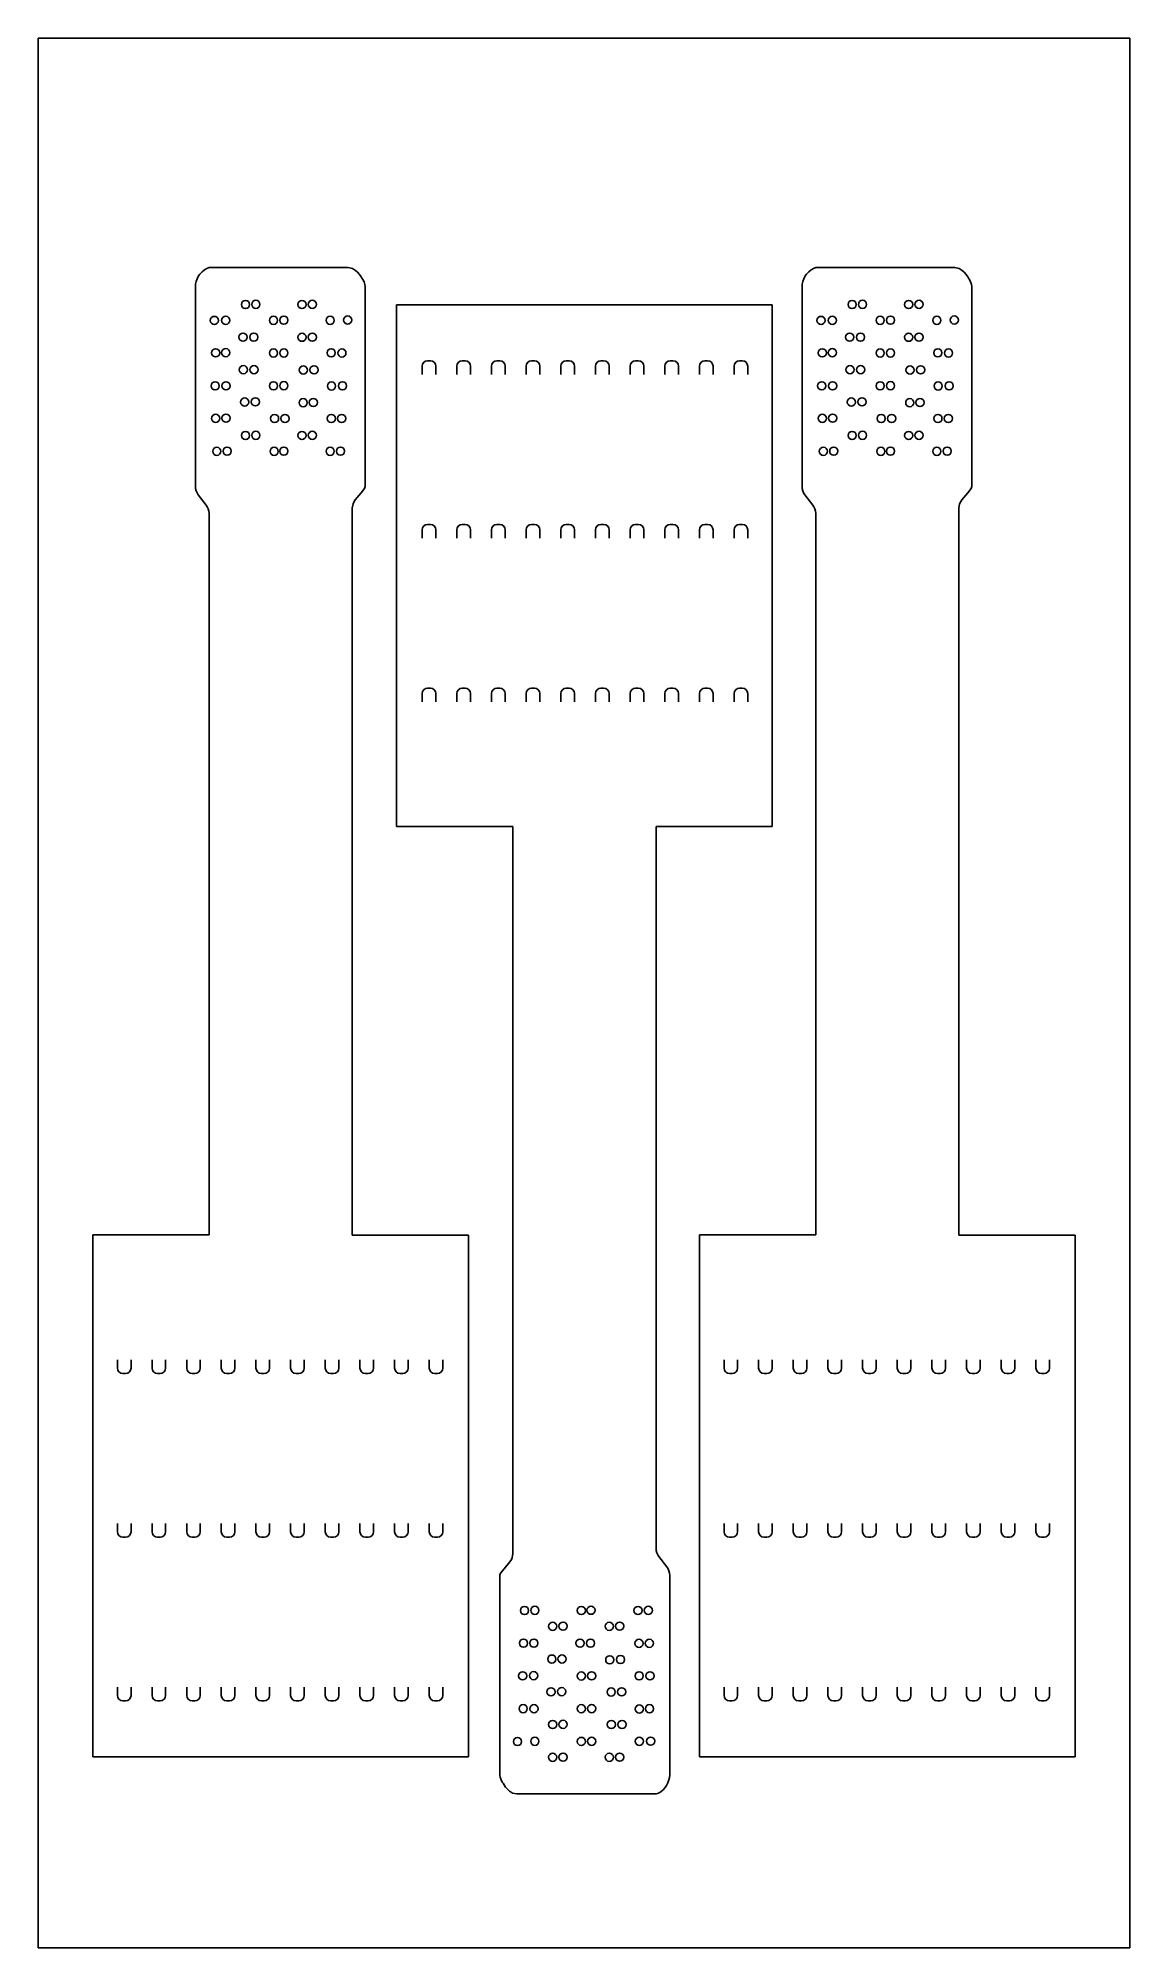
# Model space of a CAD drawing. Header units: inches. Extents: x 5.1 to 45.1, y 5 to 75.
import ezdxf

# ---------------------------------------------------------------- set-up
doc = ezdxf.new("R2010")
doc.units = ezdxf.units.IN
doc.header["$MEASUREMENT"] = 0
doc.layers.add('Outline', color=32, linetype='Continuous')

msp = doc.modelspace()

# ---------------------------------------------------------------- linework, layer by layer
at = {"layer": 'Outline'}
for p, q in [((5.079, 5.014), (5.079, 75.014)), ((5.079, 75.014), (45.079, 75.014)), ((45.079, 75.014), (5.079, 75.014)), ((5.079, 75.014), (45.079, 75.014)), ((45.079, 75.014), (45.079, 5.014)), ((45.079, 75.014), (45.079, 5.014)), ((45.079, 5.014), (45.079, 75.014)), ((11.084, 66.447), (11.168, 66.52)), ((11.168, 66.52), (11.253, 66.577)), ((11.253, 66.577), (11.339, 66.602)), ((11.339, 66.602), (16.439, 66.602)), ((16.439, 66.602), (16.596, 66.569)), ((16.596, 66.569), (16.707, 66.504)), ((16.707, 66.504), (16.78, 66.431)), ((33.314, 66.447), (33.398, 66.52)), ((33.398, 66.52), (33.483, 66.577)), ((33.483, 66.577), (33.569, 66.602)), ((33.569, 66.602), (38.669, 66.602)), ((38.669, 66.602), (38.826, 66.569)), ((38.826, 66.569), (38.937, 66.504)), ((38.937, 66.504), (39.01, 66.431)), ((10.839, 65.914), (10.846, 65.998)), ((10.839, 58.584), (10.839, 65.914)), ((10.846, 65.998), (10.871, 66.09)), ((10.871, 66.09), (10.906, 66.195)), ((10.906, 66.195), (10.958, 66.298)), ((10.958, 66.298), (11.007, 66.36)), ((11.007, 66.36), (11.084, 66.447)), ((16.78, 66.431), (16.851, 66.352)), ((16.851, 66.352), (16.909, 66.262)), ((16.909, 66.262), (16.942, 66.212)), ((16.942, 66.212), (16.974, 66.164)), ((16.974, 66.164), (17.017, 66.081)), ((17.017, 66.081), (17.053, 65.985)), ((17.053, 65.985), (17.063, 65.914)), ((17.063, 65.914), (17.063, 58.584)), ((33.069, 65.914), (33.076, 65.998)), ((33.069, 58.584), (33.069, 65.914)), ((33.076, 65.998), (33.101, 66.09)), ((33.101, 66.09), (33.136, 66.195)), ((33.136, 66.195), (33.188, 66.298)), ((33.188, 66.298), (33.237, 66.36)), ((33.237, 66.36), (33.314, 66.447)), ((39.01, 66.431), (39.081, 66.352)), ((39.081, 66.352), (39.139, 66.262)), ((39.139, 66.262), (39.172, 66.212)), ((39.172, 66.212), (39.204, 66.164)), ((39.204, 66.164), (39.247, 66.081)), ((39.247, 66.081), (39.283, 65.985)), ((39.283, 65.985), (39.293, 65.914)), ((39.293, 65.914), (39.293, 58.584)), ((18.209, 46.122), (18.209, 65.242)), ((18.209, 65.242), (31.979, 65.241)), ((31.979, 65.241), (31.979, 46.112)), ((19.399, 63.191), (19.349, 63.191)), ((19.449, 63.191), (19.399, 63.191)), ((20.669, 63.191), (20.619, 63.191)), ((20.719, 63.191), (20.669, 63.191)), ((21.939, 63.191), (21.889, 63.191)), ((21.989, 63.191), (21.939, 63.191)), ((23.209, 63.191), (23.159, 63.191)), ((23.259, 63.191), (23.209, 63.191)), ((24.479, 63.191), (24.429, 63.191)), ((24.529, 63.191), (24.479, 63.191)), ((25.749, 63.191), (25.699, 63.191)), ((25.799, 63.191), (25.749, 63.191)), ((27.019, 63.191), (26.969, 63.191)), ((27.069, 63.191), (27.019, 63.191)), ((28.289, 63.191), (28.239, 63.191)), ((28.339, 63.191), (28.289, 63.191)), ((29.559, 63.191), (29.509, 63.191)), ((29.609, 63.191), (29.559, 63.191)), ((30.829, 63.191), (30.779, 63.191)), ((30.879, 63.191), (30.829, 63.191)), ((19.149, 62.991), (19.149, 62.691)), ((19.649, 62.691), (19.649, 62.991)), ((20.419, 62.991), (20.419, 62.691)), ((20.919, 62.691), (20.919, 62.991)), ((21.689, 62.991), (21.689, 62.691)), ((22.189, 62.691), (22.189, 62.991)), ((22.959, 62.991), (22.959, 62.691)), ((23.459, 62.691), (23.459, 62.991)), ((24.229, 62.991), (24.229, 62.691)), ((24.729, 62.691), (24.729, 62.991)), ((25.499, 62.991), (25.499, 62.691)), ((25.999, 62.691), (25.999, 62.991)), ((26.769, 62.991), (26.769, 62.691)), ((27.269, 62.691), (27.269, 62.991)), ((28.039, 62.991), (28.039, 62.691)), ((28.539, 62.691), (28.539, 62.991)), ((29.309, 62.991), (29.309, 62.691)), ((29.809, 62.691), (29.809, 62.991)), ((30.579, 62.991), (30.579, 62.691)), ((31.079, 62.691), (31.079, 62.991)), ((10.845, 58.503), (10.839, 58.584)), ((10.865, 58.423), (10.845, 58.503)), ((10.898, 58.347), (10.865, 58.423)), ((10.943, 58.279), (10.898, 58.347)), ((11.235, 57.898), (10.943, 58.279)), ((16.909, 58.348), (16.693, 58.093)), ((17.037, 58.512), (16.909, 58.348)), ((17.063, 58.584), (17.037, 58.512)), ((33.075, 58.503), (33.069, 58.584)), ((33.095, 58.423), (33.075, 58.503)), ((33.128, 58.347), (33.095, 58.423)), ((33.173, 58.279), (33.128, 58.347)), ((33.465, 57.898), (33.173, 58.279)), ((39.139, 58.348), (38.923, 58.093)), ((39.267, 58.512), (39.139, 58.348)), ((39.293, 58.584), (39.267, 58.512)), ((11.275, 57.837), (11.235, 57.898)), ((11.31, 57.759), (11.275, 57.837)), ((11.332, 57.679), (11.31, 57.759)), ((11.339, 57.594), (11.332, 57.679)), ((11.339, 31.143), (11.339, 57.594)), ((16.614, 57.945), (16.589, 57.789)), ((16.589, 57.789), (16.589, 31.133)), ((16.639, 58.006), (16.614, 57.945)), ((16.693, 58.093), (16.639, 58.006)), ((33.505, 57.837), (33.465, 57.898)), ((33.54, 57.759), (33.505, 57.837)), ((33.562, 57.679), (33.54, 57.759)), ((33.569, 57.594), (33.562, 57.679)), ((33.569, 31.143), (33.569, 57.594)), ((38.844, 57.945), (38.819, 57.789)), ((38.819, 57.789), (38.819, 31.133)), ((38.869, 58.006), (38.844, 57.945)), ((38.923, 58.093), (38.869, 58.006)), ((19.149, 56.991), (19.149, 56.691)), ((19.399, 57.191), (19.349, 57.191)), ((19.449, 57.191), (19.399, 57.191)), ((19.649, 56.691), (19.649, 56.991)), ((20.419, 56.991), (20.419, 56.691)), ((20.669, 57.191), (20.619, 57.191)), ((20.719, 57.191), (20.669, 57.191)), ((20.919, 56.691), (20.919, 56.991)), ((21.689, 56.991), (21.689, 56.691)), ((21.939, 57.191), (21.889, 57.191)), ((21.989, 57.191), (21.939, 57.191)), ((22.189, 56.691), (22.189, 56.991)), ((22.959, 56.991), (22.959, 56.691)), ((23.209, 57.191), (23.159, 57.191)), ((23.259, 57.191), (23.209, 57.191)), ((23.459, 56.691), (23.459, 56.991)), ((24.229, 56.991), (24.229, 56.691)), ((24.479, 57.191), (24.429, 57.191)), ((24.529, 57.191), (24.479, 57.191)), ((24.729, 56.691), (24.729, 56.991)), ((25.499, 56.991), (25.499, 56.691)), ((25.749, 57.191), (25.699, 57.191)), ((25.799, 57.191), (25.749, 57.191)), ((25.999, 56.691), (25.999, 56.991)), ((26.769, 56.991), (26.769, 56.691)), ((27.019, 57.191), (26.969, 57.191)), ((27.069, 57.191), (27.019, 57.191)), ((27.269, 56.691), (27.269, 56.991)), ((28.039, 56.991), (28.039, 56.691)), ((28.289, 57.191), (28.239, 57.191)), ((28.339, 57.191), (28.289, 57.191)), ((28.539, 56.691), (28.539, 56.991)), ((29.309, 56.991), (29.309, 56.691)), ((29.559, 57.191), (29.509, 57.191)), ((29.609, 57.191), (29.559, 57.191)), ((29.809, 56.691), (29.809, 56.991)), ((30.579, 56.991), (30.579, 56.691)), ((30.829, 57.191), (30.779, 57.191)), ((30.879, 57.191), (30.829, 57.191)), ((31.079, 56.691), (31.079, 56.991)), ((19.399, 51.191), (19.349, 51.191)), ((19.449, 51.191), (19.399, 51.191)), ((20.669, 51.191), (20.619, 51.191)), ((20.719, 51.191), (20.669, 51.191)), ((21.939, 51.191), (21.889, 51.191)), ((21.989, 51.191), (21.939, 51.191)), ((23.209, 51.191), (23.159, 51.191)), ((23.259, 51.191), (23.209, 51.191)), ((24.479, 51.191), (24.429, 51.191)), ((24.529, 51.191), (24.479, 51.191)), ((25.749, 51.191), (25.699, 51.191)), ((25.799, 51.191), (25.749, 51.191)), ((27.019, 51.191), (26.969, 51.191)), ((27.069, 51.191), (27.019, 51.191)), ((28.289, 51.191), (28.239, 51.191)), ((28.339, 51.191), (28.289, 51.191)), ((29.559, 51.191), (29.509, 51.191)), ((29.609, 51.191), (29.559, 51.191)), ((30.829, 51.191), (30.779, 51.191)), ((30.879, 51.191), (30.829, 51.191)), ((19.149, 50.991), (19.149, 50.691)), ((19.649, 50.691), (19.649, 50.991)), ((20.419, 50.991), (20.419, 50.691)), ((20.919, 50.691), (20.919, 50.991)), ((21.689, 50.991), (21.689, 50.691)), ((22.189, 50.691), (22.189, 50.991)), ((22.959, 50.991), (22.959, 50.691)), ((23.459, 50.691), (23.459, 50.991)), ((24.229, 50.991), (24.229, 50.691)), ((24.729, 50.691), (24.729, 50.991)), ((25.499, 50.991), (25.499, 50.691)), ((25.999, 50.691), (25.999, 50.991)), ((26.769, 50.991), (26.769, 50.691)), ((27.269, 50.691), (27.269, 50.991)), ((28.039, 50.991), (28.039, 50.691)), ((28.539, 50.691), (28.539, 50.991)), ((29.309, 50.991), (29.309, 50.691)), ((29.809, 50.691), (29.809, 50.991)), ((30.579, 50.991), (30.579, 50.691)), ((31.079, 50.691), (31.079, 50.991)), ((22.469, 46.122), (18.209, 46.122)), ((22.469, 19.467), (22.469, 46.122)), ((31.979, 46.112), (27.719, 46.112)), ((27.719, 46.112), (27.719, 19.662)), ((7.079, 12.014), (7.079, 31.143)), ((7.079, 31.143), (11.339, 31.143)), ((16.589, 31.133), (20.849, 31.133)), ((20.849, 31.133), (20.849, 12.013)), ((29.309, 12.014), (29.309, 31.143)), ((29.309, 31.143), (33.569, 31.143)), ((38.819, 31.133), (43.079, 31.133)), ((43.079, 31.133), (43.079, 12.013)), ((7.979, 26.564), (7.979, 26.264)), ((8.179, 26.064), (8.229, 26.064)), ((8.229, 26.064), (8.279, 26.064)), ((8.479, 26.264), (8.479, 26.564)), ((9.249, 26.564), (9.249, 26.264)), ((9.449, 26.064), (9.499, 26.064)), ((9.499, 26.064), (9.549, 26.064)), ((9.749, 26.264), (9.749, 26.564)), ((10.519, 26.564), (10.519, 26.264)), ((10.719, 26.064), (10.769, 26.064)), ((10.769, 26.064), (10.819, 26.064)), ((11.019, 26.264), (11.019, 26.564)), ((11.789, 26.564), (11.789, 26.264)), ((11.989, 26.064), (12.039, 26.064)), ((12.039, 26.064), (12.089, 26.064)), ((12.289, 26.264), (12.289, 26.564)), ((13.059, 26.564), (13.059, 26.264)), ((13.259, 26.064), (13.309, 26.064)), ((13.309, 26.064), (13.359, 26.064)), ((13.559, 26.264), (13.559, 26.564)), ((14.329, 26.564), (14.329, 26.264)), ((14.529, 26.064), (14.579, 26.064)), ((14.579, 26.064), (14.629, 26.064)), ((14.829, 26.264), (14.829, 26.564)), ((15.599, 26.564), (15.599, 26.264)), ((15.799, 26.064), (15.849, 26.064)), ((15.849, 26.064), (15.899, 26.064)), ((16.099, 26.264), (16.099, 26.564)), ((16.869, 26.564), (16.869, 26.264)), ((17.069, 26.064), (17.119, 26.064)), ((17.119, 26.064), (17.169, 26.064)), ((17.369, 26.264), (17.369, 26.564)), ((18.139, 26.564), (18.139, 26.264)), ((18.339, 26.064), (18.389, 26.064)), ((18.389, 26.064), (18.439, 26.064)), ((18.639, 26.264), (18.639, 26.564)), ((19.409, 26.564), (19.409, 26.264)), ((19.609, 26.064), (19.659, 26.064)), ((19.659, 26.064), (19.709, 26.064)), ((19.909, 26.264), (19.909, 26.564)), ((30.209, 26.564), (30.209, 26.264)), ((30.409, 26.064), (30.459, 26.064)), ((30.459, 26.064), (30.509, 26.064)), ((30.709, 26.264), (30.709, 26.564)), ((31.479, 26.564), (31.479, 26.264)), ((31.679, 26.064), (31.729, 26.064)), ((31.729, 26.064), (31.779, 26.064)), ((31.979, 26.264), (31.979, 26.564)), ((32.749, 26.564), (32.749, 26.264)), ((32.949, 26.064), (32.999, 26.064)), ((32.999, 26.064), (33.049, 26.064)), ((33.249, 26.264), (33.249, 26.564)), ((34.019, 26.564), (34.019, 26.264)), ((34.219, 26.064), (34.269, 26.064)), ((34.269, 26.064), (34.319, 26.064)), ((34.519, 26.264), (34.519, 26.564)), ((35.289, 26.564), (35.289, 26.264)), ((35.489, 26.064), (35.539, 26.064)), ((35.539, 26.064), (35.589, 26.064)), ((35.789, 26.264), (35.789, 26.564)), ((36.559, 26.564), (36.559, 26.264)), ((36.759, 26.064), (36.809, 26.064)), ((36.809, 26.064), (36.859, 26.064)), ((37.059, 26.264), (37.059, 26.564)), ((37.829, 26.564), (37.829, 26.264)), ((38.029, 26.064), (38.079, 26.064)), ((38.079, 26.064), (38.129, 26.064)), ((38.329, 26.264), (38.329, 26.564)), ((39.099, 26.564), (39.099, 26.264)), ((39.299, 26.064), (39.349, 26.064)), ((39.349, 26.064), (39.399, 26.064)), ((39.599, 26.264), (39.599, 26.564)), ((40.369, 26.564), (40.369, 26.264)), ((40.569, 26.064), (40.619, 26.064)), ((40.619, 26.064), (40.669, 26.064)), ((40.869, 26.264), (40.869, 26.564)), ((41.639, 26.564), (41.639, 26.264)), ((41.839, 26.064), (41.889, 26.064)), ((41.889, 26.064), (41.939, 26.064)), ((42.139, 26.264), (42.139, 26.564)), ((7.979, 20.564), (7.979, 20.264)), ((8.479, 20.264), (8.479, 20.564)), ((9.249, 20.564), (9.249, 20.264)), ((9.749, 20.264), (9.749, 20.564)), ((10.519, 20.564), (10.519, 20.264)), ((11.019, 20.264), (11.019, 20.564)), ((11.789, 20.564), (11.789, 20.264)), ((12.289, 20.264), (12.289, 20.564)), ((13.059, 20.564), (13.059, 20.264)), ((13.559, 20.264), (13.559, 20.564)), ((14.329, 20.564), (14.329, 20.264)), ((14.829, 20.264), (14.829, 20.564)), ((15.599, 20.564), (15.599, 20.264)), ((16.099, 20.264), (16.099, 20.564)), ((16.869, 20.564), (16.869, 20.264)), ((17.369, 20.264), (17.369, 20.564)), ((18.139, 20.564), (18.139, 20.264)), ((18.639, 20.264), (18.639, 20.564)), ((19.409, 20.564), (19.409, 20.264)), ((19.909, 20.264), (19.909, 20.564)), ((30.209, 20.564), (30.209, 20.264)), ((30.709, 20.264), (30.709, 20.564)), ((31.479, 20.564), (31.479, 20.264)), ((31.979, 20.264), (31.979, 20.564)), ((32.749, 20.564), (32.749, 20.264)), ((33.249, 20.264), (33.249, 20.564)), ((34.019, 20.564), (34.019, 20.264)), ((34.519, 20.264), (34.519, 20.564)), ((35.289, 20.564), (35.289, 20.264)), ((35.789, 20.264), (35.789, 20.564)), ((36.559, 20.564), (36.559, 20.264)), ((37.059, 20.264), (37.059, 20.564)), ((37.829, 20.564), (37.829, 20.264)), ((38.329, 20.264), (38.329, 20.564)), ((39.099, 20.564), (39.099, 20.264)), ((39.599, 20.264), (39.599, 20.564)), ((40.369, 20.564), (40.369, 20.264)), ((40.869, 20.264), (40.869, 20.564)), ((41.639, 20.564), (41.639, 20.264)), ((42.139, 20.264), (42.139, 20.564)), ((8.179, 20.064), (8.229, 20.064)), ((8.229, 20.064), (8.279, 20.064)), ((9.449, 20.064), (9.499, 20.064)), ((9.499, 20.064), (9.549, 20.064)), ((10.719, 20.064), (10.769, 20.064)), ((10.769, 20.064), (10.819, 20.064)), ((11.989, 20.064), (12.039, 20.064)), ((12.039, 20.064), (12.089, 20.064)), ((13.259, 20.064), (13.309, 20.064)), ((13.309, 20.064), (13.359, 20.064)), ((14.529, 20.064), (14.579, 20.064)), ((14.579, 20.064), (14.629, 20.064)), ((15.799, 20.064), (15.849, 20.064)), ((15.849, 20.064), (15.899, 20.064)), ((17.069, 20.064), (17.119, 20.064)), ((17.119, 20.064), (17.169, 20.064)), ((18.339, 20.064), (18.389, 20.064)), ((18.389, 20.064), (18.439, 20.064)), ((19.609, 20.064), (19.659, 20.064)), ((19.659, 20.064), (19.709, 20.064)), ((27.719, 19.662), (27.726, 19.577)), ((30.409, 20.064), (30.459, 20.064)), ((30.459, 20.064), (30.509, 20.064)), ((31.679, 20.064), (31.729, 20.064)), ((31.729, 20.064), (31.779, 20.064)), ((32.949, 20.064), (32.999, 20.064)), ((32.999, 20.064), (33.049, 20.064)), ((34.219, 20.064), (34.269, 20.064)), ((34.269, 20.064), (34.319, 20.064)), ((35.489, 20.064), (35.539, 20.064)), ((35.539, 20.064), (35.589, 20.064)), ((36.759, 20.064), (36.809, 20.064)), ((36.809, 20.064), (36.859, 20.064)), ((38.029, 20.064), (38.079, 20.064)), ((38.079, 20.064), (38.129, 20.064)), ((39.299, 20.064), (39.349, 20.064)), ((39.349, 20.064), (39.399, 20.064)), ((40.569, 20.064), (40.619, 20.064)), ((40.619, 20.064), (40.669, 20.064)), ((41.839, 20.064), (41.889, 20.064)), ((41.889, 20.064), (41.939, 20.064)), ((22.021, 18.743), (22.149, 18.907)), ((22.149, 18.907), (22.365, 19.162)), ((22.365, 19.162), (22.419, 19.249)), ((22.419, 19.249), (22.444, 19.31)), ((22.444, 19.31), (22.469, 19.467)), ((27.726, 19.577), (27.747, 19.496)), ((27.747, 19.496), (27.783, 19.418)), ((27.783, 19.418), (27.823, 19.357)), ((27.823, 19.357), (28.115, 18.976)), ((28.115, 18.976), (28.16, 18.908)), ((28.16, 18.908), (28.192, 18.832)), ((21.995, 18.671), (22.021, 18.743)), ((21.995, 11.342), (21.995, 18.671)), ((28.192, 18.832), (28.213, 18.752)), ((28.213, 18.752), (28.219, 18.671)), ((28.219, 18.671), (28.219, 11.342)), ((7.979, 14.564), (7.979, 14.264)), ((8.179, 14.064), (8.229, 14.064)), ((8.229, 14.064), (8.279, 14.064)), ((8.479, 14.264), (8.479, 14.564)), ((9.249, 14.564), (9.249, 14.264)), ((9.449, 14.064), (9.499, 14.064)), ((9.499, 14.064), (9.549, 14.064)), ((9.749, 14.264), (9.749, 14.564)), ((10.519, 14.564), (10.519, 14.264)), ((10.719, 14.064), (10.769, 14.064)), ((10.769, 14.064), (10.819, 14.064)), ((11.019, 14.264), (11.019, 14.564)), ((11.789, 14.564), (11.789, 14.264)), ((11.989, 14.064), (12.039, 14.064)), ((12.039, 14.064), (12.089, 14.064)), ((12.289, 14.264), (12.289, 14.564)), ((13.059, 14.564), (13.059, 14.264)), ((13.259, 14.064), (13.309, 14.064)), ((13.309, 14.064), (13.359, 14.064)), ((13.559, 14.264), (13.559, 14.564)), ((14.329, 14.564), (14.329, 14.264)), ((14.529, 14.064), (14.579, 14.064)), ((14.579, 14.064), (14.629, 14.064)), ((14.829, 14.264), (14.829, 14.564)), ((15.599, 14.564), (15.599, 14.264)), ((15.799, 14.064), (15.849, 14.064)), ((15.849, 14.064), (15.899, 14.064)), ((16.099, 14.264), (16.099, 14.564)), ((16.869, 14.564), (16.869, 14.264)), ((17.069, 14.064), (17.119, 14.064)), ((17.119, 14.064), (17.169, 14.064)), ((17.369, 14.264), (17.369, 14.564)), ((18.139, 14.564), (18.139, 14.264)), ((18.339, 14.064), (18.389, 14.064)), ((18.389, 14.064), (18.439, 14.064)), ((18.639, 14.264), (18.639, 14.564)), ((19.409, 14.564), (19.409, 14.264)), ((19.609, 14.064), (19.659, 14.064)), ((19.659, 14.064), (19.709, 14.064)), ((19.909, 14.264), (19.909, 14.564)), ((30.209, 14.564), (30.209, 14.264)), ((30.409, 14.064), (30.459, 14.064)), ((30.459, 14.064), (30.509, 14.064)), ((30.709, 14.264), (30.709, 14.564)), ((31.479, 14.564), (31.479, 14.264)), ((31.679, 14.064), (31.729, 14.064)), ((31.729, 14.064), (31.779, 14.064)), ((31.979, 14.264), (31.979, 14.564)), ((32.749, 14.564), (32.749, 14.264)), ((32.949, 14.064), (32.999, 14.064)), ((32.999, 14.064), (33.049, 14.064)), ((33.249, 14.264), (33.249, 14.564)), ((34.019, 14.564), (34.019, 14.264)), ((34.219, 14.064), (34.269, 14.064)), ((34.269, 14.064), (34.319, 14.064)), ((34.519, 14.264), (34.519, 14.564)), ((35.289, 14.564), (35.289, 14.264)), ((35.489, 14.064), (35.539, 14.064)), ((35.539, 14.064), (35.589, 14.064)), ((35.789, 14.264), (35.789, 14.564)), ((36.559, 14.564), (36.559, 14.264)), ((36.759, 14.064), (36.809, 14.064)), ((36.809, 14.064), (36.859, 14.064)), ((37.059, 14.264), (37.059, 14.564)), ((37.829, 14.564), (37.829, 14.264)), ((38.029, 14.064), (38.079, 14.064)), ((38.079, 14.064), (38.129, 14.064)), ((38.329, 14.264), (38.329, 14.564)), ((39.099, 14.564), (39.099, 14.264)), ((39.299, 14.064), (39.349, 14.064)), ((39.349, 14.064), (39.399, 14.064)), ((39.599, 14.264), (39.599, 14.564)), ((40.369, 14.564), (40.369, 14.264)), ((40.569, 14.064), (40.619, 14.064)), ((40.619, 14.064), (40.669, 14.064)), ((40.869, 14.264), (40.869, 14.564)), ((41.639, 14.564), (41.639, 14.264)), ((41.839, 14.064), (41.889, 14.064)), ((41.889, 14.064), (41.939, 14.064)), ((42.139, 14.264), (42.139, 14.564)), ((20.849, 12.013), (7.079, 12.014)), ((43.079, 12.013), (29.309, 12.014)), ((22.005, 11.27), (21.995, 11.342)), ((22.041, 11.174), (22.005, 11.27)), ((28.212, 11.257), (28.187, 11.165)), ((28.219, 11.342), (28.212, 11.257)), ((22.084, 11.091), (22.041, 11.174)), ((22.116, 11.043), (22.084, 11.091)), ((22.148, 10.993), (22.116, 11.043)), ((22.207, 10.903), (22.148, 10.993)), ((22.278, 10.824), (22.207, 10.903)), ((22.35, 10.751), (22.278, 10.824)), ((22.462, 10.686), (22.35, 10.751)), ((22.619, 10.654), (22.462, 10.686)), ((27.719, 10.654), (22.619, 10.654)), ((27.805, 10.679), (27.719, 10.654)), ((27.89, 10.735), (27.805, 10.679)), ((27.974, 10.808), (27.89, 10.735)), ((28.05, 10.895), (27.974, 10.808)), ((28.1, 10.958), (28.05, 10.895)), ((28.151, 11.06), (28.1, 10.958)), ((28.187, 11.165), (28.151, 11.06)), ((45.079, 5.014), (5.079, 5.014)), ((45.079, 5.014), (5.079, 5.014)), ((5.079, 5.014), (45.079, 5.014))]:
    msp.add_line(p, q, dxfattribs=at)
for centre in [(12.675, 65.252), (13.054, 65.256), (14.746, 65.252), (15.125, 65.256), (34.905, 65.252), (35.284, 65.256), (36.976, 65.252), (37.355, 65.256), (11.533, 64.668), (11.951, 64.671), (13.7, 64.672), (14.079, 64.676), (15.778, 64.672), (16.416, 64.681), (33.763, 64.668), (34.181, 64.671), (35.93, 64.672), (36.309, 64.676), (38.008, 64.672), (38.646, 64.681), (12.584, 64.054), (12.98, 64.054), (14.746, 64.052), (15.125, 64.056), (34.814, 64.054), (35.21, 64.054), (36.976, 64.052), (37.355, 64.056), (11.579, 63.478), (11.951, 63.487), (12.598, 62.861), (12.986, 62.865), (13.7, 63.472), (14.079, 63.476), (15.188, 62.859), (15.814, 63.478), (16.207, 63.473), (33.809, 63.478), (34.181, 63.487), (34.828, 62.861), (35.216, 62.865), (35.93, 63.472), (36.309, 63.476), (37.418, 62.859), (38.044, 63.478), (38.437, 63.473), (11.561, 62.272), (11.958, 62.272), (13.7, 62.272), (14.079, 62.276), (14.795, 62.849), (15.827, 62.265), (16.228, 62.272), (33.791, 62.272), (34.188, 62.272), (35.93, 62.272), (36.309, 62.276), (37.025, 62.849), (38.057, 62.265), (38.458, 62.272), (12.643, 61.675), (13.035, 61.685), (14.786, 61.652), (15.16, 61.658), (34.873, 61.675), (35.265, 61.685), (37.016, 61.652), (37.39, 61.658), (11.582, 61.078), (11.962, 61.084), (13.74, 61.072), (14.122, 61.075), (15.817, 61.072), (16.197, 61.072), (33.812, 61.078), (34.192, 61.084), (35.97, 61.072), (36.352, 61.075), (38.047, 61.072), (38.427, 61.072), (12.675, 60.452), (13.054, 60.456), (14.746, 60.452), (15.125, 60.456), (34.905, 60.452), (35.284, 60.456), (36.976, 60.452), (37.355, 60.456), (11.622, 59.872), (12.001, 59.876), (13.725, 59.867), (14.079, 59.876), (15.778, 59.872), (16.158, 59.876), (33.852, 59.872), (34.231, 59.876), (35.955, 59.867), (36.309, 59.876), (38.008, 59.872), (38.388, 59.876), (22.9, 17.379), (23.279, 17.383), (24.978, 17.379), (25.333, 17.388), (27.056, 17.379), (27.436, 17.383), (23.933, 16.799), (24.312, 16.803), (26.004, 16.799), (26.383, 16.803), (22.861, 16.183), (23.241, 16.183), (24.935, 16.18), (25.317, 16.183), (27.096, 16.172), (27.476, 16.177), (23.898, 15.597), (24.272, 15.603), (26.023, 15.57), (26.415, 15.58), (22.83, 14.983), (23.231, 14.99), (24.978, 14.979), (25.358, 14.983), (27.1, 14.983), (27.497, 14.983), (23.87, 14.396), (24.263, 14.406), (26.072, 14.39), (26.459, 14.395), (22.851, 13.782), (23.244, 13.777), (23.933, 13.199), (24.312, 13.203), (24.978, 13.779), (25.358, 13.783), (26.078, 13.201), (26.474, 13.201), (27.107, 13.768), (27.479, 13.777), (22.642, 12.574), (23.279, 12.583), (24.978, 12.579), (25.358, 12.583), (27.107, 12.584), (27.524, 12.587), (23.933, 11.999), (24.312, 12.003), (26.004, 11.999), (26.383, 12.003)]:
    msp.add_circle(centre, 0.15, dxfattribs=at)
for centre, start, end in [((19.349, 62.991), 90, 180), ((19.449, 62.991), 0, 90), ((20.619, 62.991), 90, 180), ((20.719, 62.991), 360, 90), ((21.889, 62.991), 90, 180), ((21.989, 62.991), 360, 90), ((23.159, 62.991), 90, 180), ((23.259, 62.991), 0, 90), ((24.429, 62.991), 90, 180), ((24.529, 62.991), 360, 90), ((25.699, 62.991), 90, 180), ((25.799, 62.991), 360, 90), ((26.969, 62.991), 90, 180), ((27.069, 62.991), 360, 90), ((28.239, 62.991), 90, 180), ((28.339, 62.991), 0, 90), ((29.509, 62.991), 90, 180), ((29.609, 62.991), 360, 90), ((30.779, 62.991), 90, 180), ((30.879, 62.991), 360, 90), ((19.349, 56.991), 90, 180), ((19.449, 56.991), 0, 90), ((20.619, 56.991), 90, 180), ((20.719, 56.991), 360, 90), ((21.889, 56.991), 90, 180), ((21.989, 56.991), 360, 90), ((23.159, 56.991), 90, 180), ((23.259, 56.991), 0, 90), ((24.429, 56.991), 90, 180), ((24.529, 56.991), 0, 90), ((25.699, 56.991), 90, 180), ((25.799, 56.991), 360, 90), ((26.969, 56.991), 90, 180), ((27.069, 56.991), 360, 90), ((28.239, 56.991), 90, 180), ((28.339, 56.991), 0, 90), ((29.509, 56.991), 90, 180), ((29.609, 56.991), 360, 90), ((30.779, 56.991), 90, 180), ((30.879, 56.991), 360, 90), ((19.349, 50.991), 90, 180), ((19.449, 50.991), 0, 90), ((20.619, 50.991), 90, 180), ((20.719, 50.991), 360, 90), ((21.889, 50.991), 90, 180), ((21.989, 50.991), 360, 90), ((23.159, 50.991), 90, 180), ((23.259, 50.991), 0, 90), ((24.429, 50.991), 90, 180), ((24.529, 50.991), 0, 90), ((25.699, 50.991), 90, 180), ((25.799, 50.991), 360, 90), ((26.969, 50.991), 90, 180), ((27.069, 50.991), 360, 90), ((28.239, 50.991), 90, 180), ((28.339, 50.991), 0, 90), ((29.509, 50.991), 90, 180), ((29.609, 50.991), 0, 90), ((30.779, 50.991), 90, 180), ((30.879, 50.991), 360, 90), ((8.179, 26.264), 180, 270), ((8.279, 26.264), 270, 0), ((9.449, 26.264), 180, 270), ((9.549, 26.264), 270, 360), ((10.719, 26.264), 180, 270), ((10.819, 26.264), 270, 0), ((11.989, 26.264), 180, 270), ((12.089, 26.264), 270, 0), ((13.259, 26.264), 180, 270), ((13.359, 26.264), 270, 0), ((14.529, 26.264), 180, 270), ((14.629, 26.264), 270, 0), ((15.799, 26.264), 180, 270), ((15.899, 26.264), 270, 360), ((17.069, 26.264), 180, 270), ((17.169, 26.264), 270, 0), ((18.339, 26.264), 180, 270), ((18.439, 26.264), 270, 360), ((19.609, 26.264), 180, 270), ((19.709, 26.264), 270, 360), ((30.409, 26.264), 180, 270), ((30.509, 26.264), 270, 0), ((31.679, 26.264), 180, 270), ((31.779, 26.264), 270, 360), ((32.949, 26.264), 180, 270), ((33.049, 26.264), 270, 0), ((34.219, 26.264), 180, 270), ((34.319, 26.264), 270, 0), ((35.489, 26.264), 180, 270), ((35.589, 26.264), 270, 0), ((36.759, 26.264), 180, 270), ((36.859, 26.264), 270, 0), ((38.029, 26.264), 180, 270), ((38.129, 26.264), 270, 360), ((39.299, 26.264), 180, 270), ((39.399, 26.264), 270, 0), ((40.569, 26.264), 180, 270), ((40.669, 26.264), 270, 360), ((41.839, 26.264), 180, 270), ((41.939, 26.264), 270, 360), ((8.179, 20.264), 180, 270), ((8.279, 20.264), 270, 0), ((9.449, 20.264), 180, 270), ((9.549, 20.264), 270, 0), ((10.719, 20.264), 180, 270), ((10.819, 20.264), 270, 0), ((11.989, 20.264), 180, 270), ((12.089, 20.264), 270, 0), ((13.259, 20.264), 180, 270), ((13.359, 20.264), 270, 0), ((14.529, 20.264), 180, 270), ((14.629, 20.264), 270, 0), ((15.799, 20.264), 180, 270), ((15.899, 20.264), 270, 360), ((17.069, 20.264), 180, 270), ((17.169, 20.264), 270, 0), ((18.339, 20.264), 180, 270), ((18.439, 20.264), 270, 360), ((19.609, 20.264), 180, 270), ((19.709, 20.264), 270, 360), ((30.409, 20.264), 180, 270), ((30.509, 20.264), 270, 0), ((31.679, 20.264), 180, 270), ((31.779, 20.264), 270, 0), ((32.949, 20.264), 180, 270), ((33.049, 20.264), 270, 0), ((34.219, 20.264), 180, 270), ((34.319, 20.264), 270, 0), ((35.489, 20.264), 180, 270), ((35.589, 20.264), 270, 0), ((36.759, 20.264), 180, 270), ((36.859, 20.264), 270, 0), ((38.029, 20.264), 180, 270), ((38.129, 20.264), 270, 360), ((39.299, 20.264), 180, 270), ((39.399, 20.264), 270, 0), ((40.569, 20.264), 180, 270), ((40.669, 20.264), 270, 360), ((41.839, 20.264), 180, 270), ((41.939, 20.264), 270, 360), ((8.179, 14.264), 180, 270), ((8.279, 14.264), 270, 0), ((9.449, 14.264), 180, 270), ((9.549, 14.264), 270, 0), ((10.719, 14.264), 180, 270), ((10.819, 14.264), 270, 0), ((11.989, 14.264), 180, 270), ((12.089, 14.264), 270, 0), ((13.259, 14.264), 180, 270), ((13.359, 14.264), 270, 0), ((14.529, 14.264), 180, 270), ((14.629, 14.264), 270, 360), ((15.799, 14.264), 180, 270), ((15.899, 14.264), 270, 360), ((17.069, 14.264), 180, 270), ((17.169, 14.264), 270, 0), ((18.339, 14.264), 180, 270), ((18.439, 14.264), 270, 360), ((19.609, 14.264), 180, 270), ((19.709, 14.264), 270, 360), ((30.409, 14.264), 180, 270), ((30.509, 14.264), 270, 0), ((31.679, 14.264), 180, 270), ((31.779, 14.264), 270, 0), ((32.949, 14.264), 180, 270), ((33.049, 14.264), 270, 0), ((34.219, 14.264), 180, 270), ((34.319, 14.264), 270, 0), ((35.489, 14.264), 180, 270), ((35.589, 14.264), 270, 0), ((36.759, 14.264), 180, 270), ((36.859, 14.264), 270, 360), ((38.029, 14.264), 180, 270), ((38.129, 14.264), 270, 360), ((39.299, 14.264), 180, 270), ((39.399, 14.264), 270, 0), ((40.569, 14.264), 180, 270), ((40.669, 14.264), 270, 360), ((41.839, 14.264), 180, 270), ((41.939, 14.264), 270, 360)]:
    msp.add_arc(centre, 0.2, start, end, dxfattribs=at)

doc.saveas('drawing.dxf')
